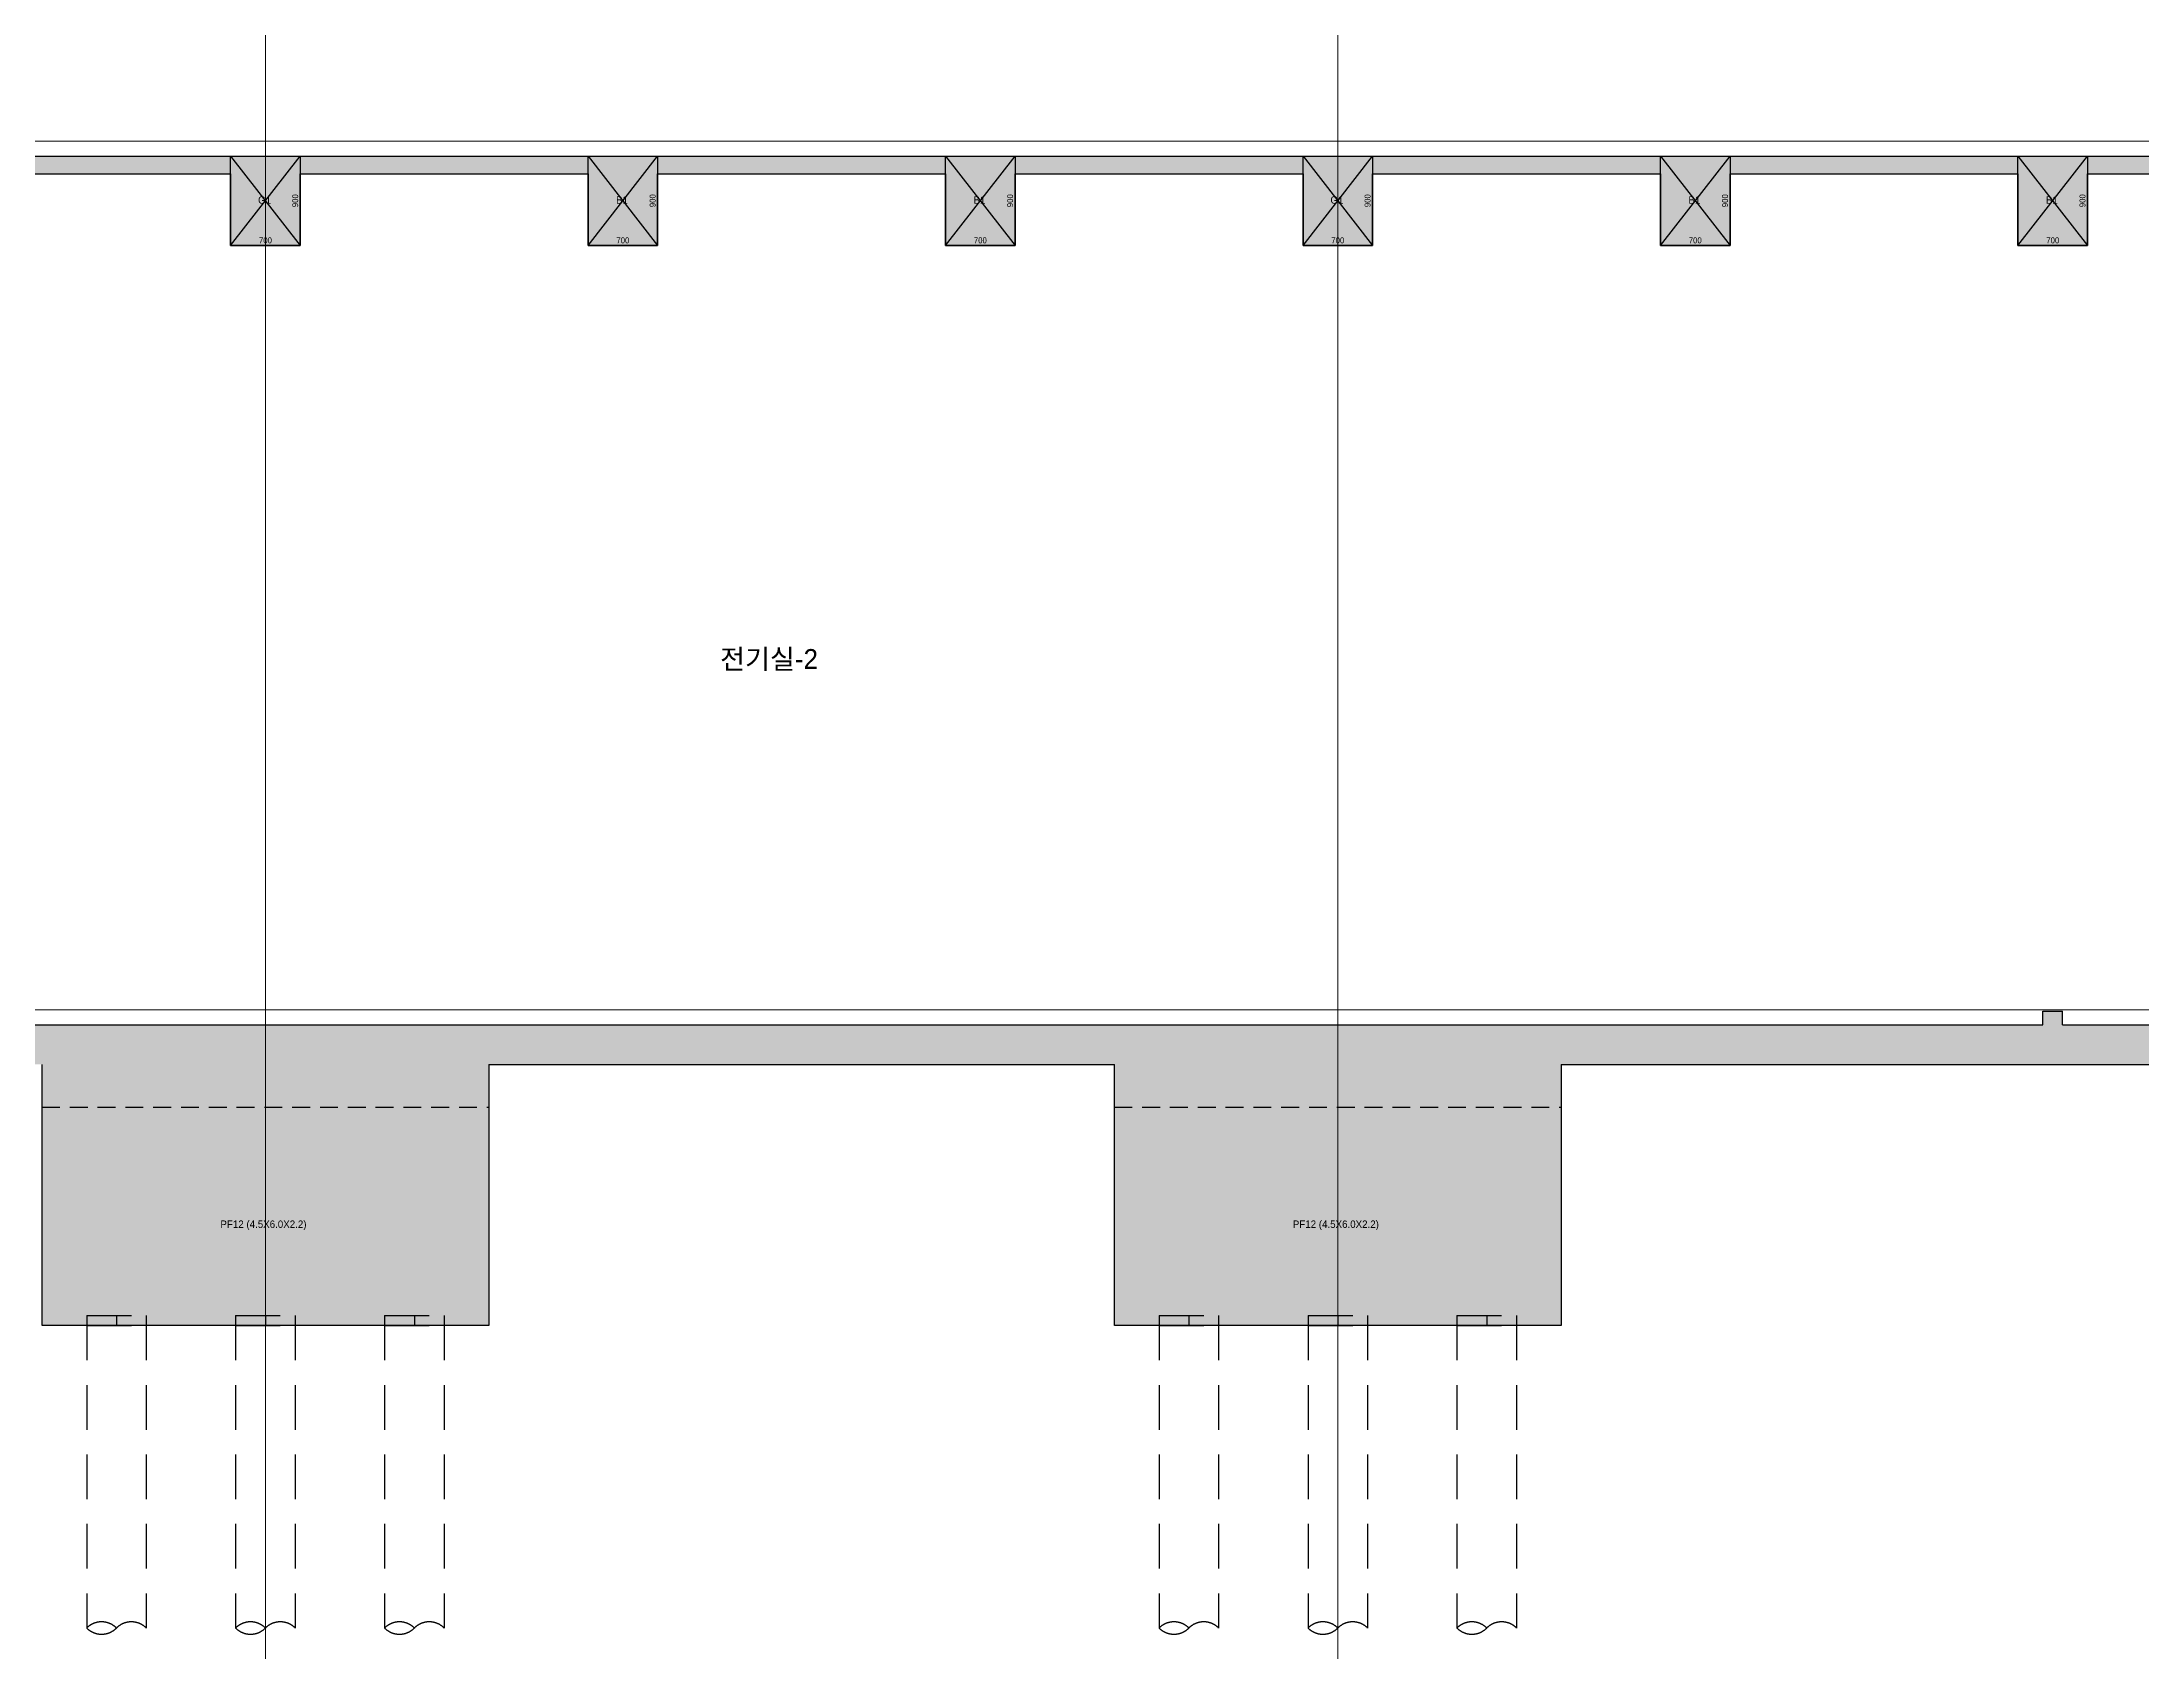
# Model space of a CAD drawing. Header units: millimetres. Extents: x 0 to 841000, y -242618 to -87908.
# Drawn here: x 325611 to 346760, y -207949 to -191731 of the extents above; entities that cross this region are included whole.
import ezdxf
from ezdxf.enums import TextEntityAlignment as Align

# ---------------------------------------------------------------- set-up
doc = ezdxf.new("R2010")
doc.units = ezdxf.units.MM
doc.header["$LTSCALE"] = 250
doc.linetypes.add('HID', pattern=[2.8, 1.8, -1])
doc.linetypes.add('HIDDEN', pattern=[9.525, 6.35, -3.175])
doc.layers.get('Defpoints').update_dxf_attribs({"color": 151})
for name, color, linetype in [('A-CON', 2, 'Continuous'), ('A-CON-HID', 4, 'HID'), ('구조SOLID', 253, 'Continuous'), ('기초', 5, 'HIDDEN')]:
    doc.layers.add(name, color=color, linetype=linetype)
for name, color, linetype, plot in [('AS-HIDLINE', 205, 'Continuous', False), ('NO-TEXT', 150, 'Continuous', False), ('NOPLOT', 191, 'Continuous', False)]:
    doc.layers.add(name, color=color, linetype=linetype, plot=plot)
doc.layers.add('CEN', color=1, linetype='Continuous', lineweight=9)
doc.styles.add('Gdim', font='Dotum.ttf')
doc.dimstyles.new('G-Xdim', dxfattribs={"dimscale": 30, "dimtxt": 2, "dimasz": 1, "dimexe": 1.2, "dimexo": 1.2, "dimgap": 0, "dimtad": 1, "dimdec": 1, "dimdsep": 46, "dimlunit": 6, "dimtxsty": 'Gdim', "dimcen": 1, "dimse1": 1, "dimse2": 1, "dimsd1": 1, "dimsd2": 1, "dimclrd": 1, "dimclre": 1, "dimclrt": 256, "dimadec": 0, "dimazin": 0, "dimtfac": 1, "dimtdec": 1, "dimtix": 1, "dimtmove": 2, "dimatfit": 1, "dimfxl": 2, "dimtolj": 1, "dimlwd": -1, "dimlwe": -1, "dimarcsym": 0})

# ---------------------------------------------------------------- blocks, each defined once
blk = doc.blocks.new('*D619')
at = {"layer": 'Defpoints', "color": 0, "linetype": 'Continuous', "transparency": 16777216}
for p in [(-400, -900), (300, -880), (300, -900)]:
    blk.add_point(p, dxfattribs=at)
at = {"layer": 'AS-HIDLINE', "linetype": 'Continuous', "transparency": 16777216, "insert": (-50, -850), "char_height": 60, "attachment_point": 5, "style": 'Gdim'}
blk.add_mtext('\\A1;700', dxfattribs=at)
blk = doc.blocks.new('*D620')
at = {"layer": 'Defpoints', "color": 0, "linetype": 'Continuous', "transparency": 16777216}
for p in [(300, 0), (280, 0), (300, -900)]:
    blk.add_point(p, dxfattribs=at)
at = {"layer": 'AS-HIDLINE', "linetype": 'Continuous', "transparency": 16777216, "insert": (250, -450), "char_height": 60, "attachment_point": 5, "rotation": 90, "style": 'Gdim'}
blk.add_mtext('\\A1;900', dxfattribs=at)
blk = doc.blocks.new('*D621')
at = {"layer": 'Defpoints', "color": 0, "linetype": 'Continuous', "transparency": 16777216}
for p in [(-400, -900), (300, -880), (300, -900)]:
    blk.add_point(p, dxfattribs=at)
at = {"layer": 'AS-HIDLINE', "linetype": 'Continuous', "transparency": 16777216, "insert": (-50, -850), "char_height": 60, "attachment_point": 5, "style": 'Gdim'}
blk.add_mtext('\\A1;700', dxfattribs=at)
blk = doc.blocks.new('*D622')
at = {"layer": 'Defpoints', "color": 0, "linetype": 'Continuous', "transparency": 16777216}
for p in [(300, 0), (280, 0), (300, -900)]:
    blk.add_point(p, dxfattribs=at)
at = {"layer": 'AS-HIDLINE', "linetype": 'Continuous', "transparency": 16777216, "insert": (250, -450), "char_height": 60, "attachment_point": 5, "rotation": 90, "style": 'Gdim'}
blk.add_mtext('\\A1;900', dxfattribs=at)
blk = doc.blocks.new('*D569')
at = {"layer": 'Defpoints', "color": 0, "linetype": 'Continuous', "transparency": 16777216}
for p in [(-400, -900), (300, -880), (300, -900)]:
    blk.add_point(p, dxfattribs=at)
at = {"layer": 'AS-HIDLINE', "linetype": 'Continuous', "transparency": 16777216, "insert": (-50, -850), "char_height": 60, "attachment_point": 5, "style": 'Gdim'}
blk.add_mtext('\\A1;700', dxfattribs=at)
blk = doc.blocks.new('*D570')
at = {"layer": 'Defpoints', "color": 0, "linetype": 'Continuous', "transparency": 16777216}
for p in [(300, 0), (280, 0), (300, -900)]:
    blk.add_point(p, dxfattribs=at)
at = {"layer": 'AS-HIDLINE', "linetype": 'Continuous', "transparency": 16777216, "insert": (250, -450), "char_height": 60, "attachment_point": 5, "rotation": 90, "style": 'Gdim'}
blk.add_mtext('\\A1;900', dxfattribs=at)
blk = doc.blocks.new('*D571')
at = {"layer": 'Defpoints', "color": 0, "linetype": 'Continuous', "transparency": 16777216}
for p in [(-400, -900), (300, -880), (300, -900)]:
    blk.add_point(p, dxfattribs=at)
at = {"layer": 'AS-HIDLINE', "linetype": 'Continuous', "transparency": 16777216, "insert": (-50, -850), "char_height": 60, "attachment_point": 5, "style": 'Gdim'}
blk.add_mtext('\\A1;700', dxfattribs=at)
blk = doc.blocks.new('*D572')
at = {"layer": 'Defpoints', "color": 0, "linetype": 'Continuous', "transparency": 16777216}
for p in [(300, 0), (280, 0), (300, -900)]:
    blk.add_point(p, dxfattribs=at)
at = {"layer": 'AS-HIDLINE', "linetype": 'Continuous', "transparency": 16777216, "insert": (250, -450), "char_height": 60, "attachment_point": 5, "rotation": 90, "style": 'Gdim'}
blk.add_mtext('\\A1;900', dxfattribs=at)
blk = doc.blocks.new('*D573')
at = {"layer": 'Defpoints', "color": 0, "linetype": 'Continuous', "transparency": 16777216}
for p in [(-400, -900), (300, -880), (300, -900)]:
    blk.add_point(p, dxfattribs=at)
at = {"layer": 'AS-HIDLINE', "linetype": 'Continuous', "transparency": 16777216, "insert": (-50, -850), "char_height": 60, "attachment_point": 5, "style": 'Gdim'}
blk.add_mtext('\\A1;700', dxfattribs=at)
blk = doc.blocks.new('*D574')
at = {"layer": 'Defpoints', "color": 0, "linetype": 'Continuous', "transparency": 16777216}
for p in [(300, 0), (280, 0), (300, -900)]:
    blk.add_point(p, dxfattribs=at)
at = {"layer": 'AS-HIDLINE', "linetype": 'Continuous', "transparency": 16777216, "insert": (250, -450), "char_height": 60, "attachment_point": 5, "rotation": 90, "style": 'Gdim'}
blk.add_mtext('\\A1;900', dxfattribs=at)
blk = doc.blocks.new('*D603')
at = {"layer": 'Defpoints', "color": 0, "linetype": 'Continuous', "transparency": 16777216}
for p in [(-400, -900), (300, -880), (300, -900)]:
    blk.add_point(p, dxfattribs=at)
at = {"layer": 'AS-HIDLINE', "linetype": 'Continuous', "transparency": 16777216, "insert": (-50, -850), "char_height": 60, "attachment_point": 5, "style": 'Gdim'}
blk.add_mtext('\\A1;700', dxfattribs=at)
blk = doc.blocks.new('*D604')
at = {"layer": 'Defpoints', "color": 0, "linetype": 'Continuous', "transparency": 16777216}
for p in [(300, 0), (280, 0), (300, -900)]:
    blk.add_point(p, dxfattribs=at)
at = {"layer": 'AS-HIDLINE', "linetype": 'Continuous', "transparency": 16777216, "insert": (250, -450), "char_height": 60, "attachment_point": 5, "rotation": 90, "style": 'Gdim'}
blk.add_mtext('\\A1;900', dxfattribs=at)
blk = doc.blocks.new('파일')
at = {"layer": 'NOPLOT'}
blk.add_line((371, 890, 0), (371, 790, 0), dxfattribs=at)
at = {"layer": 'NOPLOT', "linetype": 'HID'}
blk.add_line((71, 790, 0), (671, 790, 0), dxfattribs=at)
at = {"layer": '기초', "linetype": 'HID'}
for p, q in [((71, 890, 0), (671, 890, 0)), ((71, 890, 0), (71, -2258, 0)), ((671, 890, 0), (671, -2258, 0))]:
    blk.add_line(p, q, dxfattribs=at)
for centre, start, end in [((221, -2408, 0), 45, 135), ((221, -2108, 0), 225, 315), ((521, -2408, 0), 45, 135)]:
    blk.add_arc(centre, 212, start, end, dxfattribs=at)
blk = doc.blocks.new('*U257')
at = {"layer": 'AS-HIDLINE', "linetype": 'Continuous'}
for p, q in [((-400, -900), (300, 0)), ((-400, 0), (300, -900))]:
    blk.add_line(p, q, dxfattribs=at)
blk.add_lwpolyline([(-400, -900), (-400, 0), (300, 0), (300, -900)], close=True, dxfattribs=at)
dim = blk.add_linear_dim(base=(280.13, 0), p1=(300, -900), p2=(300, 0), angle=90, dimstyle='G-Xdim', override={"dimtxsty": 'Gdim'}, dxfattribs=at)
dim.commit()
dim.dimension.update_dxf_attribs({"geometry": '*D620', "text_midpoint": (250.09, -450)})
dim = blk.add_linear_dim(base=(300, -880.06), p1=(-400, -900), p2=(300, -900), dimstyle='G-Xdim', override={"dimtxsty": 'Gdim'}, dxfattribs=at)
dim.commit()
dim.dimension.update_dxf_attribs({"geometry": '*D619', "text_midpoint": (-50, -850.02)})
blk = doc.blocks.new('*U258')
at = {"layer": 'AS-HIDLINE', "linetype": 'Continuous'}
for p, q in [((-400, -900), (300, 0)), ((-400, 0), (300, -900))]:
    blk.add_line(p, q, dxfattribs=at)
blk.add_lwpolyline([(-400, -900), (-400, 0), (300, 0), (300, -900)], close=True, dxfattribs=at)
dim = blk.add_linear_dim(base=(280.13, 0), p1=(300, -900), p2=(300, 0), angle=90, dimstyle='G-Xdim', override={"dimtxsty": 'Gdim'}, dxfattribs=at)
dim.commit()
dim.dimension.update_dxf_attribs({"geometry": '*D622', "text_midpoint": (250.09, -450)})
dim = blk.add_linear_dim(base=(300, -880.06), p1=(-400, -900), p2=(300, -900), dimstyle='G-Xdim', override={"dimtxsty": 'Gdim'}, dxfattribs=at)
dim.commit()
dim.dimension.update_dxf_attribs({"geometry": '*D621', "text_midpoint": (-50, -850.02)})
blk = doc.blocks.new('*U232')
at = {"layer": 'AS-HIDLINE', "linetype": 'Continuous'}
for p, q in [((-400, -900), (300, 0)), ((-400, 0), (300, -900))]:
    blk.add_line(p, q, dxfattribs=at)
blk.add_lwpolyline([(-400, -900), (-400, 0), (300, 0), (300, -900)], close=True, dxfattribs=at)
dim = blk.add_linear_dim(base=(280.13, 0), p1=(300, -900), p2=(300, 0), angle=90, dimstyle='G-Xdim', override={"dimtxsty": 'Gdim'}, dxfattribs=at)
dim.commit()
dim.dimension.update_dxf_attribs({"geometry": '*D570', "text_midpoint": (250.09, -450)})
dim = blk.add_linear_dim(base=(300, -880.06), p1=(-400, -900), p2=(300, -900), dimstyle='G-Xdim', override={"dimtxsty": 'Gdim'}, dxfattribs=at)
dim.commit()
dim.dimension.update_dxf_attribs({"geometry": '*D569', "text_midpoint": (-50, -850.02)})
blk = doc.blocks.new('*U233')
at = {"layer": 'AS-HIDLINE', "linetype": 'Continuous'}
for p, q in [((-400, -900), (300, 0)), ((-400, 0), (300, -900))]:
    blk.add_line(p, q, dxfattribs=at)
blk.add_lwpolyline([(-400, -900), (-400, 0), (300, 0), (300, -900)], close=True, dxfattribs=at)
dim = blk.add_linear_dim(base=(280.13, 0), p1=(300, -900), p2=(300, 0), angle=90, dimstyle='G-Xdim', override={"dimtxsty": 'Gdim'}, dxfattribs=at)
dim.commit()
dim.dimension.update_dxf_attribs({"geometry": '*D572', "text_midpoint": (250.09, -450)})
dim = blk.add_linear_dim(base=(300, -880.06), p1=(-400, -900), p2=(300, -900), dimstyle='G-Xdim', override={"dimtxsty": 'Gdim'}, dxfattribs=at)
dim.commit()
dim.dimension.update_dxf_attribs({"geometry": '*D571', "text_midpoint": (-50, -850.02)})
blk = doc.blocks.new('*U234')
at = {"layer": 'AS-HIDLINE', "linetype": 'Continuous'}
for p, q in [((-400, -900), (300, 0)), ((-400, 0), (300, -900))]:
    blk.add_line(p, q, dxfattribs=at)
blk.add_lwpolyline([(-400, -900), (-400, 0), (300, 0), (300, -900)], close=True, dxfattribs=at)
dim = blk.add_linear_dim(base=(280.13, 0), p1=(300, -900), p2=(300, 0), angle=90, dimstyle='G-Xdim', override={"dimtxsty": 'Gdim'}, dxfattribs=at)
dim.commit()
dim.dimension.update_dxf_attribs({"geometry": '*D574', "text_midpoint": (250.09, -450)})
dim = blk.add_linear_dim(base=(300, -880.06), p1=(-400, -900), p2=(300, -900), dimstyle='G-Xdim', override={"dimtxsty": 'Gdim'}, dxfattribs=at)
dim.commit()
dim.dimension.update_dxf_attribs({"geometry": '*D573', "text_midpoint": (-50, -850.02)})
blk = doc.blocks.new('*U249')
at = {"layer": 'AS-HIDLINE', "linetype": 'Continuous'}
for p, q in [((-400, -900), (300, 0)), ((-400, 0), (300, -900))]:
    blk.add_line(p, q, dxfattribs=at)
blk.add_lwpolyline([(-400, -900), (-400, 0), (300, 0), (300, -900)], close=True, dxfattribs=at)
dim = blk.add_linear_dim(base=(280.13, 0), p1=(300, -900), p2=(300, 0), angle=90, dimstyle='G-Xdim', override={"dimtxsty": 'Gdim'}, dxfattribs=at)
dim.commit()
dim.dimension.update_dxf_attribs({"geometry": '*D604', "text_midpoint": (250.09, -450)})
dim = blk.add_linear_dim(base=(300, -880.06), p1=(-400, -900), p2=(300, -900), dimstyle='G-Xdim', override={"dimtxsty": 'Gdim'}, dxfattribs=at)
dim.commit()
dim.dimension.update_dxf_attribs({"geometry": '*D603', "text_midpoint": (-50, -850.02)})

msp = doc.modelspace()

# ---------------------------------------------------------------- hatches: boundary and pattern name
at = {"layer": '구조SOLID'}
h = msp.add_hatch(color=256, dxfattribs=at)
h.dxf.hatch_style = 1
h.paths.add_polyline_path([(370260.662, -155379.484), (370060.662, -155379.484), (370060.662, -155259.484), (370260.662, -155229.484), (370260.662, -154479.481), (370460.662, -154479.481), (370460.662, -202279.481), (371810.661, -202279.481), (371810.661, -203779.481), (368810.661, -203779.481), (368810.661, -202279.481), (369860.662, -202279.481), (369860.662, -202029.481), (364160.662, -202029.481), (364160.662, -202529.481), (363560.662, -202529.481), (363560.662, -202029.481), (362360.662, -202029.481), (362360.662, -203629.481), (358160.662, -203629.481), (358160.662, -202029.481), (351710.662, -202029.481), (351710.662, -204659.481), (347210.662, -204659.481), (347210.662, -202029.481), (340910.662, -202029.481), (340910.662, -204659.481), (336410.662, -204659.481), (336410.662, -202029.481), (330110.662, -202029.481), (330110.662, -204659.481), (325610.662, -204659.481), (325610.662, -202029.481), (319310.662, -202029.481), (319310.662, -203829.481), (314810.662, -203829.481), (314810.662, -202029.481), (308510.662, -202029.481), (308510.662, -203829.481), (304010.662, -203829.481), (304010.662, -202029.481), (297560.662, -202029.481), (297560.662, -203629.481), (293360.662, -203629.481), (293360.662, -203129.481), (286910.662, -203129.481), (286910.662, -204029.481), (283910.662, -204029.481), (283910.662, -202529.481), (285260.662, -202529.481), (285260.662, -154479.481), (285460.662, -154479.481), (285460.662, -155529.484), (285660.662, -155559.484), (285660.662, -155679.484), (285460.662, -155679.484), (285460.662, -156279.481), (287960.662, -156279.481), (287960.662, -155679.484), (287660.662, -155679.484), (287660.662, -155559.484), (287960.662, -155514.484), (287960.662, -152929.481), (288260.662, -152929.481), (288260.662, -153479.481), (288460.662, -153479.481), (288460.662, -153629.481), (288260.662, -153629.481), (288260.662, -192829.481), (291560.662, -192829.481), (291560.662, -192644.481), (291860.662, -192644.481), (291860.662, -192829.481), (294860.662, -192829.481), (294860.662, -192744.481), (295110.662, -192744.481), (295110.662, -192879.481), (360610.662, -192879.481), (360610.662, -192744.481), (360860.662, -192744.481), (360860.662, -192829.481), (363860.662, -192829.481), (363860.662, -192644.481), (364060.662, -192644.481), (364060.662, -192829.481), (370160.662, -192829.481), (370160.662, -184929.481), (369960.662, -184929.481), (369960.662, -183979.481), (367210.662, -183979.481), (367210.662, -184429.481), (366810.662, -184429.481), (366810.662, -183979.481), (364160.662, -183979.481), (364160.662, -185129.481), (363560.662, -185129.481), (363560.662, -184009.481), (360860.662, -184009.481), (360860.662, -185129.481), (360860.662, -190314.481), (360610.662, -190314.481), (360610.662, -185129.481), (360160.662, -185129.481), (360160.662, -184009.481), (357010.662, -184009.481), (357010.662, -184729.481), (356310.662, -184729.481), (356310.662, -184009.481), (353410.662, -184009.481), (353410.662, -184729.481), (352710.662, -184729.481), (352710.662, -184009.481), (349810.662, -184009.481), (349810.662, -184729.481), (349110.662, -184729.481), (349110.662, -184009.481), (346210.662, -184009.481), (346210.662, -184729.481), (345510.662, -184729.481), (345510.662, -184009.481), (342610.662, -184009.481), (342610.662, -184729.481), (341910.662, -184729.481), (341910.662, -184009.481), (339010.662, -184009.481), (339010.662, -184729.481), (338310.662, -184729.481), (338310.662, -184009.481), (335410.662, -184009.481), (335410.662, -184729.481), (334710.662, -184729.481), (334710.662, -184009.481), (331810.662, -184009.481), (331810.662, -184729.481), (331110.662, -184729.481), (331110.662, -184009.481), (328210.662, -184009.481), (328210.662, -184729.481), (327510.662, -184729.481), (327510.662, -184009.481), (324610.662, -184009.481), (324610.662, -184729.481), (323910.662, -184729.481), (323910.662, -184009.481), (321010.662, -184009.481), (321010.662, -184729.481), (320310.662, -184729.481), (320310.662, -184009.481), (317410.662, -184009.481), (317410.662, -184729.481), (316710.662, -184729.481), (316710.662, -184009.481), (313810.662, -184009.481), (313810.662, -184729.481), (313110.662, -184729.481), (313110.662, -184009.481), (310210.662, -184009.481), (310210.662, -184729.481), (309510.662, -184729.481), (309510.662, -184009.481), (306610.662, -184009.481), (306610.662, -184729.481), (305910.662, -184729.481), (305910.662, -184009.481), (303010.662, -184009.481), (303010.662, -184729.481), (302310.662, -184729.481), (302310.662, -184009.481), (299410.662, -184009.481), (299410.662, -184729.481), (298710.662, -184729.481), (298710.662, -184009.481), (295560.662, -184009.481), (295560.662, -185129.481), (295110.662, -185129.481), (295110.662, -190314.481), (294860.662, -190314.481), (294860.662, -184009.481), (292160.662, -184009.481), (292160.662, -185129.481), (291860.662, -185129.481), (291860.662, -190514.481), (291560.662, -190514.481), (291560.662, -183644.481), (291860.662, -183644.481), (291860.662, -183829.481), (294860.662, -183829.481), (294860.662, -183744.481), (295060.662, -183744.481), (295060.662, -183829.481), (360660.662, -183829.481), (360660.662, -183744.481), (360860.662, -183744.481), (360860.662, -183829.481), (363860.662, -183829.481), (363860.662, -183644.481), (364060.662, -183644.481), (364060.662, -183829.481), (370160.662, -183829.481), (370160.662, -177429.481), (369960.662, -177429.481), (369960.662, -176479.481), (367210.662, -176479.481), (367210.662, -176929.481), (366810.662, -176929.481), (366810.662, -176479.481), (364160.662, -176479.481), (364160.662, -177429.481), (363560.662, -177429.481), (363560.662, -176509.481), (360610.662, -176509.481), (360610.662, -177429.481), (359910.662, -177429.481), (359910.662, -176509.481), (357010.662, -176509.481), (357010.662, -177429.481), (356310.662, -177429.481), (356310.662, -176509.481), (353410.662, -176509.481), (353410.662, -177429.481), (352710.662, -177429.481), (352710.662, -176509.481), (349810.662, -176509.481), (349810.662, -177429.481), (349110.662, -177429.481), (349110.662, -176509.481), (346210.662, -176509.481), (346210.662, -177429.481), (345510.662, -177429.481), (345510.662, -176509.481), (342610.662, -176509.481), (342610.662, -177429.481), (341910.662, -177429.481), (341910.662, -176509.481), (339010.662, -176509.481), (339010.662, -177429.481), (338310.662, -177429.481), (338310.662, -176509.481), (335410.662, -176509.481), (335410.662, -177429.481), (334710.662, -177429.481), (334710.662, -176509.481), (331810.662, -176509.481), (331810.662, -177429.481), (331110.662, -177429.481), (331110.662, -176509.481), (328210.662, -176509.481), (328210.662, -177429.481), (327510.662, -177429.481), (327510.662, -176509.481), (324610.662, -176509.481), (324610.662, -177429.481), (323910.662, -177429.481), (323910.662, -176509.481), (321010.662, -176509.481), (321010.662, -177429.481), (320310.662, -177429.481), (320310.662, -176509.481), (317410.662, -176509.481), (317410.662, -177429.481), (316710.662, -177429.481), (316710.662, -176509.481), (313810.662, -176509.481), (313810.662, -177429.481), (313110.662, -177429.481), (313110.662, -176509.481), (310210.662, -176509.481), (310210.662, -177429.481), (309510.662, -177429.481), (309510.662, -176509.481), (306610.662, -176509.481), (306610.662, -177429.481), (305910.662, -177429.481), (305910.662, -176509.481), (303010.662, -176509.481), (303010.662, -177429.481), (302310.662, -177429.481), (302310.662, -176509.481), (299410.662, -176509.481), (299410.662, -177429.481), (298710.662, -177429.481), (298710.662, -176509.481), (295810.662, -176509.481), (295810.662, -177429.481), (295110.662, -177429.481), (295110.662, -176509.481), (292160.662, -176509.481), (292160.662, -177429.481), (291860.662, -177429.481), (291860.662, -181514.481), (291560.662, -181514.481), (291560.662, -176144.481), (291860.662, -176144.481), (291860.662, -176329.481), (294860.662, -176329.481), (294860.662, -176244.481), (295060.662, -176244.481), (295060.662, -176329.481), (360660.662, -176329.481), (360660.662, -176244.481), (360860.662, -176244.481), (360860.662, -176329.481), (363860.662, -176329.481), (363860.662, -176144.481), (364060.662, -176144.481), (364060.662, -176329.481), (370160.662, -176329.481), (370160.662, -170429.481), (369960.662, -170429.481), (369960.662, -169479.481), (364160.662, -169479.481), (364160.662, -170429.481), (363560.662, -170429.481), (363560.662, -169509.481), (360610.662, -169509.481), (360610.662, -170429.481), (359910.662, -170429.481), (359910.662, -169509.481), (357010.662, -169509.481), (357010.662, -170429.481), (356310.662, -170429.481), (356310.662, -169509.481), (353410.662, -169509.481), (353410.662, -170429.481), (352710.662, -170429.481), (352710.662, -169509.481), (349810.662, -169509.481), (349810.662, -170429.481), (349110.662, -170429.481), (349110.662, -169509.481), (346210.662, -169509.481), (346210.662, -170429.481), (345510.662, -170429.481), (345510.662, -169509.481), (342610.662, -169509.481), (342610.662, -170429.481), (341910.662, -170429.481), (341910.662, -169509.481), (339010.662, -169509.481), (339010.662, -170429.481), (338310.662, -170429.481), (338310.662, -169509.481), (335410.662, -169509.481), (335410.662, -170429.481), (334710.662, -170429.481), (334710.662, -169509.481), (331810.662, -169509.481), (331810.662, -170429.481), (331110.662, -170429.481), (331110.662, -169509.481), (328210.662, -169509.481), (328210.662, -170429.481), (327510.662, -170429.481), (327510.662, -169509.481), (324610.662, -169509.481), (324610.662, -170429.481), (323910.662, -170429.481), (323910.662, -169509.481), (321010.662, -169509.481), (321010.662, -170429.481), (320310.662, -170429.481), (320310.662, -169509.481), (317410.662, -169509.481), (317410.662, -170429.481), (316710.662, -170429.481), (316710.662, -169509.481), (313810.662, -169509.481), (313810.662, -170429.481), (313110.662, -170429.481), (313110.662, -169509.481), (310210.662, -169509.481), (310210.662, -170429.481), (309510.662, -170429.481), (309510.662, -169509.481), (306610.662, -169509.481), (306610.662, -170429.481), (305910.662, -170429.481), (305910.662, -169509.481), (303010.662, -169509.481), (303010.662, -170429.481), (302310.662, -170429.481), (302310.662, -169509.481), (299410.662, -169509.481), (299410.662, -170429.481), (298710.662, -170429.481), (298710.662, -169509.481), (295810.662, -169509.481), (295810.662, -170429.481), (295110.662, -170429.481), (295110.662, -169509.481), (292160.662, -169509.481), (292160.662, -170429.481), (291860.662, -170429.481), (291860.662, -174014.481), (291560.662, -174014.481), (291560.662, -169144.481), (291860.662, -169144.481), (291860.662, -169329.481), (294860.662, -169329.481), (294860.662, -169244.481), (295060.662, -169244.481), (295060.662, -169329.481), (360660.662, -169329.481), (360660.662, -169244.481), (360860.662, -169244.481), (360860.662, -169329.481), (363860.662, -169329.481), (363860.662, -169144.481), (364060.662, -169144.481), (364060.662, -169329.481), (370160.662, -169329.481), (370160.662, -162429.481), (369960.662, -162429.481), (369960.662, -161479.481), (367210.662, -161479.481), (367210.662, -161929.481), (366810.662, -161929.481), (366810.662, -161479.481), (364060.662, -161479.481), (364060.662, -162629.481), (363460.662, -162629.481), (363460.662, -161709.481), (360660.662, -161709.481), (360660.662, -162629.481), (359860.662, -162629.481), (359860.662, -161709.481), (357060.662, -161709.481), (357060.662, -162629.481), (356260.662, -162629.481), (356260.662, -161709.481), (353460.662, -161709.481), (353460.662, -162629.481), (352660.662, -162629.481), (352660.662, -161709.481), (349860.662, -161709.481), (349860.662, -162629.481), (349060.662, -162629.481), (349060.662, -161709.481), (346260.662, -161709.481), (346260.662, -162629.481), (345460.662, -162629.481), (345460.662, -161709.481), (342660.662, -161709.481), (342660.662, -162629.481), (341860.662, -162629.481), (341860.662, -161709.481), (339060.662, -161709.481), (339060.662, -162629.481), (338260.662, -162629.481), (338260.662, -161709.481), (335460.662, -161709.481), (335460.662, -162629.481), (334660.662, -162629.481), (334660.662, -161709.481), (331860.662, -161709.481), (331860.662, -162629.481), (331060.662, -162629.481), (331060.662, -161709.481), (328260.662, -161709.481), (328260.662, -162629.481), (327460.662, -162629.481), (327460.662, -161709.481), (324660.662, -161709.481), (324660.662, -162629.481), (323860.662, -162629.481), (323860.662, -161709.481), (321060.662, -161709.481), (321060.662, -162629.481), (320260.662, -162629.481), (320260.662, -161709.481), (317460.662, -161709.481), (317460.662, -162629.481), (316660.662, -162629.481), (316660.662, -161709.481), (313860.662, -161709.481), (313860.662, -162629.481), (313060.662, -162629.481), (313060.662, -161709.481), (310260.662, -161709.481), (310260.662, -162629.481), (309460.662, -162629.481), (309460.662, -161709.481), (306660.662, -161709.481), (306660.662, -162629.481), (305860.662, -162629.481), (305860.662, -161709.481), (303060.662, -161709.481), (303060.662, -162629.481), (302260.662, -162629.481), (302260.662, -161709.481), (299460.662, -161709.481), (299460.662, -162629.481), (298660.662, -162629.481), (298660.662, -161709.481), (295860.662, -161709.481), (295860.662, -162629.481), (295060.662, -162629.481), (295060.662, -161709.481), (292160.662, -161709.481), (292160.662, -162629.481), (291860.662, -162629.481), (291860.662, -167014.481), (291560.662, -167014.481), (291560.662, -160929.481), (291860.662, -160929.481), (292160.662, -160959.481), (292160.662, -161079.481), (292130.662, -161079.481), (291860.662, -161079.481), (291860.662, -161529.481), (363860.662, -161529.481), (363860.662, -161079.481), (363560.662, -161079.481), (363560.662, -160959.481), (363860.662, -160929.481), (364060.662, -160929.481), (364060.662, -161329.481), (370160.662, -161329.481), (370160.662, -156679.481), (369960.662, -156679.481), (369960.662, -156129.481), (367260.662, -156129.481), (367260.662, -156679.481), (366760.662, -156679.481), (366760.662, -156129.481), (364360.662, -156129.481), (364360.662, -156679.481), (364060.662, -156679.481), (364060.662, -158799.481), (363860.662, -158799.481), (363860.662, -155229.484), (364060.662, -155229.484), (364260.662, -155259.484), (364260.662, -155379.484), (364060.662, -155379.484), (364060.662, -155979.481), (370260.662, -155979.481)])
h.paths.add_polyline_path([(316560.662, -201629.481), (316560.662, -201494.481), (316360.662, -201494.481), (316360.662, -201629.481), (295060.662, -201629.481), (295060.662, -201494.481), (294860.662, -201494.481), (294860.662, -201629.481), (291860.662, -201629.481), (291860.662, -193929.481), (292160.662, -193929.481), (292160.662, -193009.481), (294860.662, -193009.481), (294860.662, -193779.481), (295560.662, -193779.481), (295560.662, -193059.481), (298710.662, -193059.481), (298710.662, -193779.481), (299410.662, -193779.481), (299410.662, -193059.481), (302310.662, -193059.481), (302310.662, -193779.481), (303010.662, -193779.481), (303010.662, -193059.481), (305910.662, -193059.481), (305910.662, -193779.481), (306610.662, -193779.481), (306610.662, -193059.481), (309510.662, -193059.481), (309510.662, -193779.481), (310210.662, -193779.481), (310210.662, -193059.481), (313110.662, -193059.481), (313110.662, -193779.481), (313810.662, -193779.481), (313810.662, -193059.481), (316710.662, -193059.481), (316710.662, -193779.481), (317410.662, -193779.481), (317410.662, -193059.481), (320310.662, -193059.481), (320310.662, -193779.481), (321010.662, -193779.481), (321010.662, -193059.481), (323910.662, -193059.481), (323910.662, -193779.481), (324610.662, -193779.481), (324610.662, -193059.481), (327510.662, -193059.481), (327510.662, -193779.481), (328210.662, -193779.481), (328210.662, -193059.481), (331110.662, -193059.481), (331110.662, -193779.481), (331810.662, -193779.481), (331810.662, -193059.481), (334710.662, -193059.481), (334710.662, -193779.481), (335410.662, -193779.481), (335410.662, -193059.481), (338310.662, -193059.481), (338310.662, -193779.481), (339010.662, -193779.481), (339010.662, -193059.481), (341910.662, -193059.481), (341910.662, -193779.481), (342610.662, -193779.481), (342610.662, -193059.481), (345510.662, -193059.481), (345510.662, -193779.481), (346210.662, -193779.481), (346210.662, -193059.481), (349110.662, -193059.481), (349110.662, -193779.481), (349810.662, -193779.481), (349810.662, -193059.481), (352710.662, -193059.481), (352710.662, -193779.481), (353410.662, -193779.481), (353410.662, -193059.481), (356310.662, -193059.481), (356310.662, -193779.481), (357010.662, -193779.481), (357010.662, -193059.481), (360160.662, -193059.481), (360160.662, -193779.481), (360860.662, -193779.481), (360860.662, -193009.481), (363560.662, -193009.481), (363560.662, -193929.481), (364160.662, -193929.481), (364160.662, -192979.481), (366760.662, -192979.481), (366760.662, -193729.481), (367260.662, -193729.481), (367260.662, -192979.481), (369960.662, -192979.481), (369960.662, -193929.481), (370160.662, -193929.481), (370160.662, -201629.481), (364060.662, -201629.481), (364060.662, -201394.481), (363860.662, -201394.481), (363860.662, -201629.481), (345960.662, -201629.481), (345960.662, -201494.481), (345760.662, -201494.481), (345760.662, -201629.481)], flags=16)
h.paths.add_polyline_path([(291560.662, -201629.481), (288260.662, -201629.481), (288260.662, -192979.481), (291560.662, -192979.481)], flags=16)
h.paths.add_polyline_path([(287960.662, -201629.481), (285560.662, -201629.481), (285560.662, -193929.481), (285860.662, -193929.481), (285860.662, -192979.481), (287960.662, -192979.481)], flags=16)
h.paths.add_polyline_path([(287960.662, -192829.481), (285560.662, -192829.481), (285560.662, -185129.481), (285860.662, -185129.481), (285860.662, -183979.481), (287960.662, -183979.481)], flags=16)
h.paths.add_polyline_path([(287960.662, -183829.481), (285560.662, -183829.481), (285560.662, -177429.481), (285860.662, -177429.481), (285860.662, -176479.481), (287960.662, -176479.481)], flags=16)
h.paths.add_polyline_path([(287960.662, -176329.481), (285560.662, -176329.481), (285560.662, -170429.481), (285860.662, -170429.481), (285860.662, -169479.481), (287960.662, -169479.481)], flags=16)
h.paths.add_polyline_path([(287960.662, -169329.481), (285560.662, -169329.481), (285560.662, -162429.481), (285860.662, -162429.481), (285860.662, -161479.481), (287960.662, -161479.481)], flags=16)
h.paths.add_polyline_path([(287960.662, -161329.481), (285560.662, -161329.481), (285560.662, -156979.481), (285760.662, -156979.481), (285760.662, -156429.481), (287960.662, -156429.481)], flags=16)

# ---------------------------------------------------------------- linework, layer by layer
at = {"layer": 'A-CON'}
for p, q in [((295110.662, -192879.481), (360610.662, -192879.481)), ((324610.662, -193059.481), (327510.662, -193059.481)), ((327510.662, -193059.481), (327510.662, -193779.481)), ((328210.662, -193059.481), (331110.662, -193059.481)), ((328210.662, -193779.481), (328210.662, -193059.481)), ((331110.662, -193059.481), (331110.662, -193779.481)), ((331810.662, -193059.481), (334710.662, -193059.481)), ((331810.662, -193779.481), (331810.662, -193059.481)), ((334710.662, -193059.481), (334710.662, -193779.481)), ((335410.662, -193059.481), (338310.662, -193059.481)), ((335410.662, -193779.481), (335410.662, -193059.481)), ((338310.662, -193059.481), (338310.662, -193779.481)), ((339010.662, -193059.481), (341910.662, -193059.481)), ((339010.662, -193779.481), (339010.662, -193059.481)), ((341910.662, -193059.481), (341910.662, -193779.481)), ((342610.662, -193059.481), (345510.662, -193059.481)), ((342610.662, -193779.481), (342610.662, -193059.481)), ((345510.662, -193059.481), (345510.662, -193779.481)), ((346210.662, -193059.481), (349110.662, -193059.481)), ((346210.662, -193779.481), (346210.662, -193059.481)), ((327510.662, -193779.481), (328210.662, -193779.481)), ((331110.662, -193779.481), (331810.662, -193779.481)), ((334710.662, -193779.481), (335410.662, -193779.481)), ((338310.662, -193779.481), (339010.662, -193779.481)), ((341910.662, -193779.481), (342610.662, -193779.481)), ((345510.662, -193779.481), (346210.662, -193779.481)), ((345760.662, -201494.481), (345960.662, -201494.481)), ((345760.662, -201629.481), (345760.662, -201494.481)), ((345960.662, -201629.481), (345960.662, -201494.481)), ((316560.662, -201629.481), (345760.662, -201629.481)), ((345960.662, -201629.481), (363860.662, -201629.481)), ((330110.662, -202029.481), (336410.662, -202029.481)), ((340910.662, -202029.481), (347210.662, -202029.481))]:
    msp.add_line(p, q, dxfattribs=at)
for points in [[(330110.662, -202029.481), (330110.662, -204659.481), (325610.662, -204659.481), (325610.662, -202029.481)], [(340910.662, -202029.481), (340910.662, -204659.481), (336410.662, -204659.481), (336410.662, -202029.481)]]:
    msp.add_lwpolyline(points, dxfattribs=at)
at = {"layer": 'A-CON-HID', "linetype": 'HID', "ltscale": 0.4}
for p, q in [((325610.662, -202459.481), (330110.662, -202459.481)), ((336410.662, -202459.481), (340910.662, -202459.481))]:
    msp.add_line(p, q, dxfattribs=at)
at = {"layer": 'CEN'}
for p, q in [((327860.662, -131412.587), (327860.662, -213173.996)), ((338660.662, -131412.587), (338660.662, -213173.996)), ((279660.662, -192729.481), (380882.413, -192729.481)), ((279660.662, -201479.481), (380882.413, -201479.481))]:
    msp.add_line(p, q, dxfattribs=at)

# ---------------------------------------------------------------- block references
at = {"layer": 'AS-HIDLINE', "linetype": 'Continuous'}
for name, p in [('*U258', (327910.662, -192879.481)), ('*U234', (331510.662, -192879.481)), ('*U249', (335110.662, -192879.481)), ('*U257', (338710.662, -192879.481)), ('*U232', (342310.662, -192879.481)), ('*U233', (345910.662, -192879.481))]:
    msp.add_blockref(name, p, dxfattribs=at)
at = {"layer": '기초'}
for p in [(325989.737, -205449.145, 0), (327489.737, -205449.145, 0), (328989.737, -205449.145, 0), (336789.737, -205449.145, 0), (338289.737, -205449.145, 0), (339789.737, -205449.145, 0)]:
    msp.add_blockref('파일', p, dxfattribs=at)

# ---------------------------------------------------------------- texts
at = {"layer": 'AS-HIDLINE', "linetype": 'Continuous', "style": 'Gdim'}
for s, p in [('G1', (327851.854, -193322.535)), ('B1', (331451.854, -193322.535)), ('B1', (335051.854, -193322.535)), ('G1', (338651.854, -193322.535)), ('B1', (342251.854, -193322.535)), ('B1', (345851.854, -193322.535))]:
    msp.add_text(s, height=75, dxfattribs=at).set_placement(p, align=Align.MIDDLE_CENTER)
at = {"layer": 'AS-HIDLINE', "color": 1, "linetype": 'Continuous', "style": 'Gdim'}
for p in [(327841.07, -203639.326), (338641.07, -203639.326)]:
    msp.add_text('PF12 (4.5X6.0X2.2)', height=75, dxfattribs=at).set_placement(p, align=Align.MIDDLE_CENTER)
at = {"layer": 'NO-TEXT', "style": 'Gdim'}
msp.add_text('전기실-2', height=200, dxfattribs=at).set_placement((332932.88, -197944.21), align=Align.MIDDLE)

doc.saveas('drawing.dxf')
